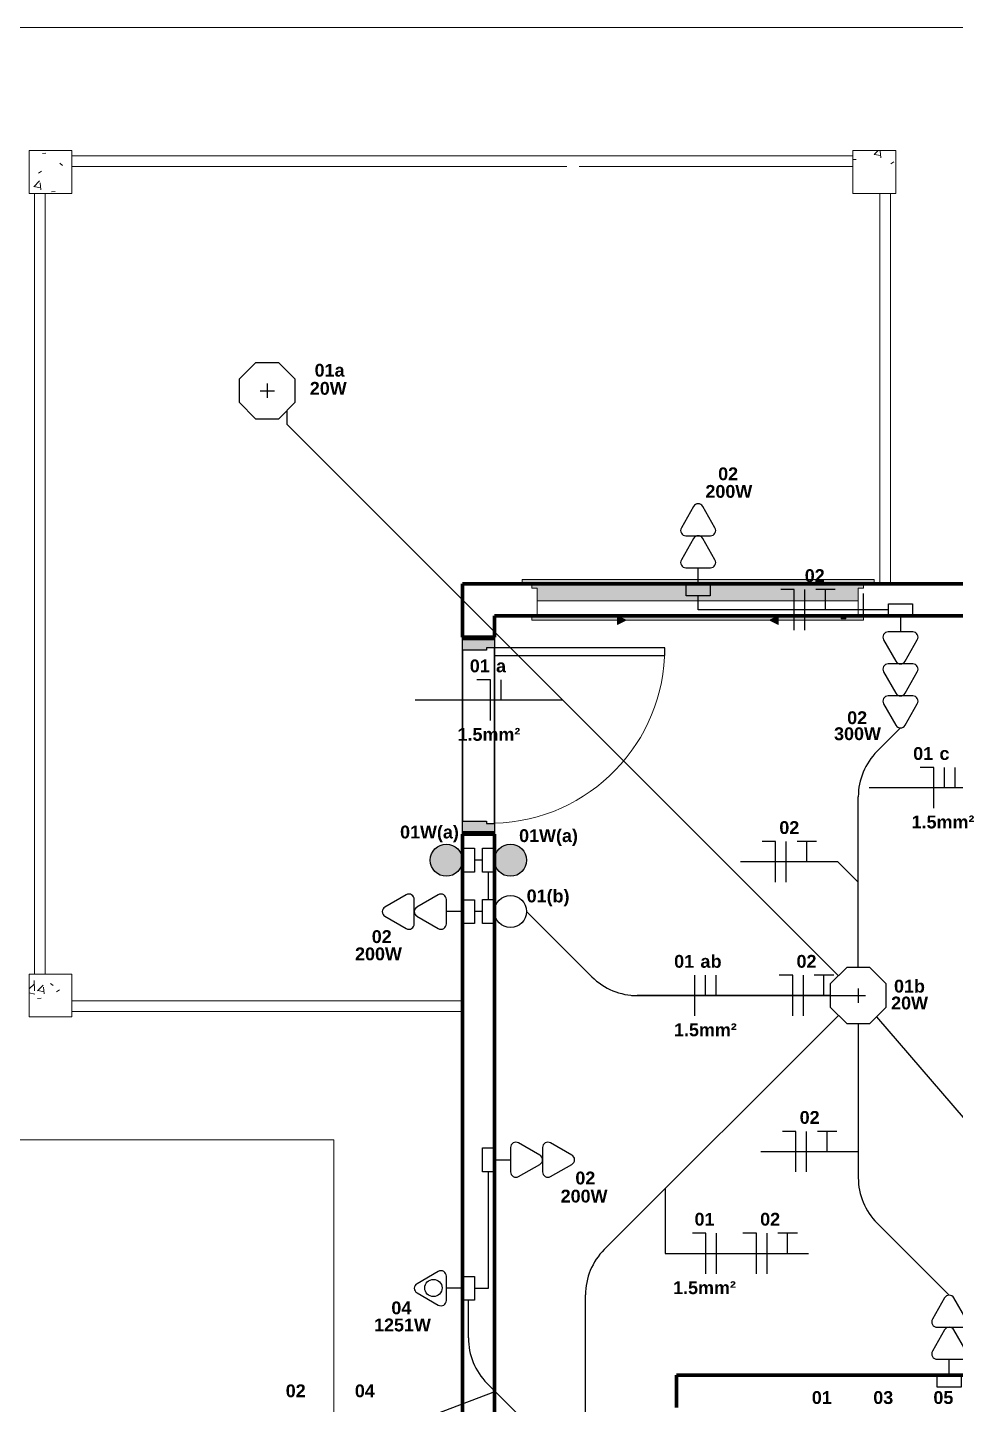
# Model space of a CAD drawing. Extents: x 1450 to 1868, y 82 to 351.
# Drawn here: x 1630.34 to 1634.68, y 158.75 to 165.18 of the extents above; entities that cross this region are included whole.
import ezdxf
from ezdxf.enums import TextEntityAlignment as Align

# ---------------------------------------------------------------- set-up
doc = ezdxf.new("R2010")
doc.units = 0
doc.header["$LTSCALE"] = 0.5
doc.linetypes.add('ELETRODUTO_TETO', pattern=[1000, 1000, 0])
doc.layers.get('0').update_dxf_attribs({"linetype": 'CONTINUOUS'})
for name, color, linetype, lineweight in [('A-DETL-GENF', 92, 'CONTINUOUS', 9), ('A-DOOR', 31, 'CONTINUOUS', 25), ('A-DOOR-FRAM', 31, 'CONTINUOUS', 9), ('A-FLOR', 192, 'CONTINUOUS', 9), ('A-GENM', 13, 'CONTINUOUS', 9), ('A-GLAZ', 151, 'CONTINUOUS', 9), ('A-WALL', 113, 'CONTINUOUS', 30), ('S-COLS', 52, 'CONTINUOUS', 9)]:
    doc.layers.add(name, color=color, linetype=linetype, lineweight=lineweight)
for name, color, linetype in [('CENTRAL DE AR', 10, 'CONTINUOUS'), ('ELETRODUTO_TETO', 2, 'CONTINUOUS'), ('FIACAO', 7, 'CONTINUOUS'), ('Iluminação', 7, 'CONTINUOUS'), ('INDICACAO_BIT_FIACAO', 7, 'CONTINUOUS'), ('INDICACAO_CIRCUITO', 2, 'CONTINUOUS'), ('INDICACAO_INTERRUPTOR_FIA', 2, 'CONTINUOUS'), ('INDICACAO_POTENCIA', 1, 'CONTINUOUS'), ('LINHA_DE_CHAMADA', 7, 'CONTINUOUS'), ('LUMINÁRIAS', 3, 'CONTINUOUS'), ('TOMADAS ABNT', 10, 'CONTINUOUS')]:
    doc.layers.add(name, color=color, linetype=linetype)
doc.styles.add('Arial', font='arialbd.ttf', dxfattribs={"height": 100})

# ---------------------------------------------------------------- blocks, each defined once
blk = doc.blocks.new('*U1778', base_point=(608.67, 153.293))
for p, q in [((608.67, 153.483), (608.544, 153.483)), ((608.67, 153.103), (608.67, 153.483))]:
    blk.add_line(p, q)
blk = doc.blocks.new('*U1797', base_point=(665.55, 144.199))
blk.add_line((665.55, 144.199), (665.55, 144.389))
blk = doc.blocks.new('*U2148', base_point=(1515.1101, 146.0542))
at = {"xscale": 0.5, "yscale": 0.5, "zscale": 0.5}
for name, p in [('*U1778', (1515.0668, 146.0542)), ('*U1797', (1515.1168, 146.0542)), ('*U1797', (1515.1668, 146.0542)), ('*U1797', (1515.2168, 146.0542))]:
    blk.add_blockref(name, p, dxfattribs=at)
blk = doc.blocks.new('*U1780', base_point=(576.818, 148.746))
blk.add_line((576.818, 148.556), (576.818, 148.936))
blk = doc.blocks.new('*U1782', base_point=(635.972, 148.746))
at = {"linetype": 'Continuous'}
for p, q in [((636.064, 148.936), (635.881, 148.936)), ((635.972, 148.746), (635.972, 148.936))]:
    blk.add_line(p, q, dxfattribs=at)
blk = doc.blocks.new('*U2141', base_point=(1514.5106, 146.8857))
at = {"xscale": 0.5, "yscale": 0.5, "zscale": 0.5}
for name, p in [('*U1778', (1514.4149, 146.8857)), ('*U1780', (1514.4649, 146.8857)), ('*U1782', (1514.5606, 146.8857))]:
    blk.add_blockref(name, p, dxfattribs=at)
blk = doc.blocks.new('*U2138', base_point=(1514.4722, 145.0827))
at = {"xscale": 0.5, "yscale": 0.5, "zscale": 0.5}
for name, p in [('*U1778', (1514.4081, 145.0827)), ('*U1780', (1514.4581, 145.0827)), ('*U1782', (1514.5539, 145.0827))]:
    blk.add_blockref(name, p, dxfattribs=at)
blk = doc.blocks.new('*U2137', base_point=(1513.9998, 145.0827))
at = {"xscale": 0.5, "yscale": 0.5, "zscale": 0.5}
for name, p in [('*U1780', (1513.9498, 145.0827)), ('*U1797', (1513.9998, 145.0827)), ('*U1797', (1514.0498, 145.0827))]:
    blk.add_blockref(name, p, dxfattribs=at)
blk = doc.blocks.new('*U2134', base_point=(1514.4868, 144.3531))
at = {"xscale": 0.5, "yscale": 0.5, "zscale": 0.5}
for name, p in [('*U1778', (1514.4227, 144.3531)), ('*U1780', (1514.4727, 144.3531)), ('*U1782', (1514.5685, 144.3531))]:
    blk.add_blockref(name, p, dxfattribs=at)
blk = doc.blocks.new('*U2133', base_point=(1514.3918, 145.708))
at = {"xscale": 0.5, "yscale": 0.5, "zscale": 0.5}
for name, p in [('*U1778', (1514.3277, 145.708)), ('*U1780', (1514.3777, 145.708)), ('*U1782', (1514.4735, 145.708))]:
    blk.add_blockref(name, p, dxfattribs=at)
blk = doc.blocks.new('*U2132', base_point=(1512.9882, 146.4637))
at = {"xscale": 0.5, "yscale": 0.5, "zscale": 0.5}
for name, p in [('*U1778', (1512.9949, 146.4637)), ('*U1797', (1513.0449, 146.4637))]:
    blk.add_blockref(name, p, dxfattribs=at)
blk = doc.blocks.new('*U2126', base_point=(1514.6296, 143.8772))
at = {"xscale": 0.5, "yscale": 0.5, "zscale": 0.5}
for name, p in [('*U1778', (1514.5656, 143.8772)), ('*U1780', (1514.6156, 143.8772)), ('*U1782', (1514.7113, 143.8772))]:
    blk.add_blockref(name, p, dxfattribs=at)
blk = doc.blocks.new('*U2125', base_point=(1514.1572, 143.8772))
at = {"xscale": 0.5, "yscale": 0.5, "zscale": 0.5}
for name, p in [('*U1778', (1514.1639, 143.8772)), ('*U1780', (1514.2139, 143.8772))]:
    blk.add_blockref(name, p, dxfattribs=at)
blk = doc.blocks.new('*U597', base_point=(-28289.76, 34844.67))
at = {"linetype": 'ByBlock'}
blk.add_lwpolyline([(-28289.76, 34844.67), (-28378.69, 34844.67), (-28378.69, 34851.27)], dxfattribs=at)
blk = doc.blocks.new('*U588', base_point=(-28295.32, 34654.41))
at = {"linetype": 'ByBlock'}
blk.add_lwpolyline([(-28295.32, 34654.41), (-28199.01, 34542.19)], dxfattribs=at)
blk = doc.blocks.new('*U587', base_point=(-28479.47, 34703.66))
at = {"linetype": 'ByBlock'}
blk.add_lwpolyline([(-28479.47, 34703.66), (-28483.26, 34703.64)], dxfattribs=at)
blk = doc.blocks.new('*U586', base_point=(-28479.47, 34727.64))
at = {"linetype": 'ByBlock'}
blk.add_lwpolyline([(-28479.47, 34727.64), (-28483.26, 34727.64)], dxfattribs=at)
blk = doc.blocks.new('*U585', base_point=(-28476.67, 34709.3))
at = {"linetype": 'ByBlock'}
blk.add_lwpolyline([(-28476.67, 34709.3), (-28476.67, 34722.04)], dxfattribs=at)
blk = doc.blocks.new('*U584', base_point=(-28316.96, 34664.37))
at = {"linetype": 'ByBlock'}
blk.add_lwpolyline([(-28316.96, 34664.37), (-28407.12, 34664.37, -0.198912), (-28428.33, 34673.16), (-28458.87, 34703.7)], format="xyb", dxfattribs=at)
blk = doc.blocks.new('*U583', base_point=(-28313.12, 34673.63))
at = {"linetype": 'ByBlock'}
blk.add_lwpolyline([(-28313.12, 34673.63), (-28570.81, 34931.32), (-28570.81, 34937.65), (-28570.92, 34937.76)], dxfattribs=at)
blk = doc.blocks.new('*U582', base_point=(-28303.87, 34677.46))
at = {"linetype": 'ByBlock'}
blk.add_lwpolyline([(-28303.87, 34677.46), (-28303.87, 34757.35, -0.198912), (-28295.08, 34778.56), (-28284.16, 34789.49), (-28284.16, 34789.49)], format="xyb", dxfattribs=at)
blk = doc.blocks.new('*U581', base_point=(-28303.87, 34651.28))
at = {"linetype": 'ByBlock'}
blk.add_lwpolyline([(-28303.87, 34651.28), (-28303.87, 34579.22, 0.198912), (-28295.08, 34558.01), (-28261.37, 34524.29), (-28261.37, 34524.29)], format="xyb", dxfattribs=at)
blk = doc.blocks.new('*U580', base_point=(-28431.37, 34450.3))
at = {"linetype": 'ByBlock'}
blk.add_lwpolyline([(-28431.37, 34450.3), (-28431.37, 34524.45, -0.198912), (-28422.58, 34545.66), (-28313.12, 34655.12)], format="xyb", dxfattribs=at)
blk = doc.blocks.new('*U579', base_point=(-28483.26, 34527.54))
at = {"linetype": 'ByBlock'}
blk.add_lwpolyline([(-28483.26, 34527.54), (-28476.67, 34527.54), (-28476.67, 34582.06)], dxfattribs=at)
blk = doc.blocks.new('*U578', base_point=(-28440.62, 34446.47))
at = {"linetype": 'ByBlock'}
blk.add_lwpolyline([(-28440.62, 34446.47), (-28477.28, 34483.12, -0.198912), (-28486.07, 34504.33), (-28486.07, 34521.94)], format="xyb", dxfattribs=at)
blk = doc.blocks.new('*U435', base_point=(-26539.72, 35312.08))
for p, q in [((-26532.22, 35317.77), (-26532.22, 35312.08)), ((-26518.52, 35314.25), (-26528.48, 35319.94)), ((-26517.26, 35317.77), (-26517.26, 35312.08)), ((-26503.56, 35314.25), (-26513.52, 35319.94)), ((-26539.72, 35312.08), (-26532.22, 35312.08)), ((-26532.22, 35312.08), (-26532.22, 35306.38)), ((-26528.48, 35304.21), (-26518.52, 35309.91)), ((-26517.26, 35312.08), (-26517.26, 35306.38)), ((-26513.52, 35304.21), (-26503.56, 35309.91))]:
    blk.add_line(p, q)
blk.add_lwpolyline([(-26539.72, 35317.68), (-26539.72, 35306.47), (-26545.33, 35306.47), (-26545.33, 35317.68)], close=True)
for centre, start, end in [((-26529.72, 35317.77), 60.25512, 180), ((-26514.76, 35317.77), 60.25512, 180), ((-26519.76, 35312.08), 299.74488, 60.25512), ((-26504.8, 35312.08), 299.74488, 60.25512), ((-26529.72, 35306.38), 180, 299.74488), ((-26514.76, 35306.38), 180, 299.74488)]:
    blk.add_arc(centre, 2.5, start, end)
blk = doc.blocks.new('*U548', base_point=(-28585.85, 34306.46))
at = {"layer": 'LUMINÁRIAS'}
blk.add_lwpolyline([(-28598.94, 34311.88), (-28598.94, 34301.04), (-28591.27, 34293.37), (-28580.43, 34293.37), (-28572.76, 34301.04), (-28572.76, 34311.88), (-28580.43, 34319.55), (-28591.27, 34319.55)], close=True, dxfattribs=at)
for points in [[(-28589.22, 34306.46), (-28582.49, 34306.46)], [(-28585.85, 34309.83), (-28585.85, 34303.1)]]:
    blk.add_lwpolyline(points, dxfattribs=at)
blk = doc.blocks.new('*U437', base_point=(-27203.71, 35306.73))
at = {"layer": 'LUMINÁRIAS'}
blk.add_lwpolyline([(-27216.8, 35312.15), (-27216.8, 35301.3), (-27209.13, 35293.64), (-27198.29, 35293.64), (-27190.62, 35301.3), (-27190.62, 35312.15), (-27198.29, 35319.82), (-27209.13, 35319.82)], close=True, dxfattribs=at)
for points in [[(-27203.71, 35310.09), (-27203.71, 35303.36)], [(-27207.07, 35306.73), (-27200.34, 35306.73)]]:
    blk.add_lwpolyline(points, dxfattribs=at)
blk = doc.blocks.new('*U428', base_point=(-26453.38, 35551.21))
for p, q in [((-26445.88, 35556.9), (-26445.88, 35551.21)), ((-26432.18, 35553.38), (-26442.14, 35559.07)), ((-26430.92, 35556.9), (-26430.92, 35551.21)), ((-26417.22, 35553.38), (-26427.18, 35559.07)), ((-26453.38, 35551.21), (-26445.88, 35551.21)), ((-26445.88, 35551.21), (-26445.88, 35545.52)), ((-26442.14, 35543.35), (-26432.18, 35549.04)), ((-26430.92, 35551.21), (-26430.92, 35545.52)), ((-26427.18, 35543.35), (-26417.22, 35549.04))]:
    blk.add_line(p, q)
blk.add_lwpolyline([(-26453.38, 35556.81), (-26453.38, 35545.61), (-26458.99, 35545.61), (-26458.99, 35556.81)], close=True)
for centre, start, end in [((-26443.38, 35556.9), 60.25512, 180), ((-26428.42, 35556.9), 60.25512, 180), ((-26433.42, 35551.21), 299.74488, 60.25512), ((-26418.46, 35551.21), 299.74488, 60.25512), ((-26443.38, 35545.52), 180, 299.74488), ((-26428.42, 35545.52), 180, 299.74488)]:
    blk.add_arc(centre, 2.5, start, end)
blk = doc.blocks.new('*U425', base_point=(-26022.33, 35757.8))
h = blk.add_hatch(color=256)
h.dxf.hatch_style = 1
h.paths.add_polyline_path([(-26029.83, 35765.3, 1), (-26014.83, 35765.3, 1)])
blk.add_lwpolyline([(-26027.93, 35757.8), (-26016.72, 35757.8), (-26016.72, 35752.19), (-26027.93, 35752.19)], close=True)
blk.add_circle((-26022.33, 35765.3), 7.5)
blk = doc.blocks.new('*U188', base_point=(-46314.27, 15803.92))
for p, q in [((-46316.44, 15825.12), (-46322.13, 15815.16)), ((-46306.41, 15815.16), (-46312.1, 15825.12)), ((-46319.96, 15811.42), (-46314.27, 15811.42)), ((-46314.27, 15811.42), (-46308.58, 15811.42)), ((-46314.27, 15803.92), (-46314.27, 15811.42))]:
    blk.add_line(p, q)
blk.add_lwpolyline([(-46319.88, 15803.92), (-46308.67, 15803.92), (-46308.67, 15798.31), (-46319.88, 15798.31)], close=True)
blk.add_circle((-46314.1, 15817.46), 4.02)
for centre, start, end in [((-46314.27, 15823.88), 29.74488, 150.25512), ((-46319.96, 15813.92), 150.25512, 270), ((-46308.58, 15813.92), 270, 29.74488)]:
    blk.add_arc(centre, 2.5, start, end)
blk = doc.blocks.new('*U433', base_point=(-26377.98, 35343.84))
for p, q in [((-26370.48, 35349.53), (-26370.48, 35343.84)), ((-26356.78, 35346.01), (-26366.74, 35351.7)), ((-26355.52, 35349.53), (-26355.52, 35343.84)), ((-26341.82, 35346.01), (-26351.78, 35351.7)), ((-26377.98, 35343.84), (-26370.48, 35343.84)), ((-26370.48, 35343.84), (-26370.48, 35338.15)), ((-26366.74, 35335.98), (-26356.78, 35341.67)), ((-26355.52, 35343.84), (-26355.52, 35338.15)), ((-26351.78, 35335.98), (-26341.82, 35341.67))]:
    blk.add_line(p, q)
blk.add_lwpolyline([(-26377.98, 35349.44), (-26377.98, 35338.24), (-26383.59, 35338.24), (-26383.59, 35349.44)], close=True)
for centre, start, end in [((-26367.98, 35349.53), 60.25512, 180), ((-26353.02, 35349.53), 60.25512, 180), ((-26358.02, 35343.84), 299.74488, 60.25512), ((-26343.06, 35343.84), 299.74488, 60.25512), ((-26367.98, 35338.15), 180, 299.74488), ((-26353.02, 35338.15), 180, 299.74488)]:
    blk.add_arc(centre, 2.5, start, end)
blk = doc.blocks.new('*U429', base_point=(-26071.39, 35761.89))
for p, q in [((-26063.89, 35767.58), (-26063.89, 35761.89)), ((-26050.18, 35764.06), (-26060.15, 35769.75)), ((-26048.93, 35767.58), (-26048.93, 35761.89)), ((-26035.22, 35764.06), (-26045.18, 35769.75)), ((-26071.39, 35761.89), (-26063.89, 35761.89)), ((-26063.89, 35761.89), (-26063.89, 35756.2)), ((-26060.15, 35754.03), (-26050.18, 35759.72)), ((-26048.93, 35761.89), (-26048.93, 35756.2)), ((-26045.18, 35754.03), (-26035.22, 35759.72))]:
    blk.add_line(p, q)
blk.add_lwpolyline([(-26071.39, 35767.49), (-26071.39, 35756.29), (-26076.99, 35756.29), (-26076.99, 35767.49)], close=True)
for centre, start, end in [((-26061.39, 35767.58), 60.25512, 180), ((-26046.43, 35767.58), 60.25512, 180), ((-26051.43, 35761.89), 299.74488, 60.25512), ((-26036.46, 35761.89), 299.74488, 60.25512), ((-26061.39, 35756.2), 180, 299.74488), ((-26046.43, 35756.2), 180, 299.74488)]:
    blk.add_arc(centre, 2.5, start, end)
blk = doc.blocks.new('*U426', base_point=(-26132.09, 35638.45))
blk.add_lwpolyline([(-26132.09, 35644.05), (-26132.09, 35632.84), (-26137.69, 35632.84), (-26137.69, 35644.05)], close=True)
blk.add_circle((-26124.59, 35638.45), 7.5)
blk = doc.blocks.new('*U432', base_point=(-26623.05, 35513.08))
for p, q in [((-26615.55, 35518.78), (-26615.55, 35513.08)), ((-26601.85, 35515.25), (-26611.81, 35520.95)), ((-26600.59, 35518.78), (-26600.59, 35513.08)), ((-26586.89, 35515.25), (-26596.85, 35520.95)), ((-26585.63, 35518.78), (-26585.63, 35513.08)), ((-26571.93, 35515.25), (-26581.89, 35520.95)), ((-26623.05, 35513.08), (-26615.55, 35513.08)), ((-26615.55, 35513.08), (-26615.55, 35507.39)), ((-26611.81, 35505.22), (-26601.85, 35510.91)), ((-26600.59, 35513.08), (-26600.59, 35507.39)), ((-26596.85, 35505.22), (-26586.89, 35510.91)), ((-26585.63, 35513.08), (-26585.63, 35507.39)), ((-26581.89, 35505.22), (-26571.93, 35510.91))]:
    blk.add_line(p, q)
blk.add_lwpolyline([(-26623.05, 35518.69), (-26623.05, 35507.48), (-26628.66, 35507.48), (-26628.66, 35518.69)], close=True)
for centre, start, end in [((-26613.05, 35518.78), 60.25512, 180), ((-26603.09, 35513.08), 299.74488, 60.25512), ((-26598.09, 35518.78), 60.25512, 180), ((-26588.13, 35513.08), 299.74488, 60.25512), ((-26583.13, 35518.78), 60.25512, 180), ((-26573.17, 35513.08), 299.74488, 60.25512), ((-26613.05, 35507.39), 180, 299.74488), ((-26598.09, 35507.39), 180, 299.74488), ((-26583.13, 35507.39), 180, 299.74488)]:
    blk.add_arc(centre, 2.5, start, end)
blk = doc.blocks.new('Moldura Janela6 - Moldura Janela-3283075-Planta Baixa')
at = {"layer": 'A-GENM'}
blk.add_hatch(color=256, dxfattribs=at).paths.add_polyline_path([(-10118.4, -31552.3), (-8474.9, -31552.3), (-8474.9, -31532.3), (-10118.4, -31532.3)], flags=0)
for p, q in [((-10118.4, -31532.3), (-8474.9, -31532.3)), ((-10118.4, -31532.3), (-10118.4, -31552.3)), ((-8474.9, -31552.3), (-8474.9, -31532.3)), ((-8474.9, -31552.3), (-10118.4, -31552.3))]:
    blk.add_line(p, q, dxfattribs=at)
blk = doc.blocks.new('Pilar Retangular de Concreto - 20X20 cm-V54-Planta Baixa')
at = {"layer": 'S-COLS'}
h = blk.add_hatch(dxfattribs=at)
h.set_pattern_fill('FP_89', color=256, style=0, pattern_type=2)
h.set_pattern_definition([(45, (-2873.25, 15514.74), (360.203, -63.514), [38.1, -419.1]), (350, (-2873.25, 15514.74), (-36.914, 386.8025), [30.48, -335.28]), (95.451, (-2843.23, 15509.45), (323.2915, 323.287), [32.38, -356.18]), (41.184, (-2864.4, 15615.96), (532.767, -131.018), [57.15, -628.65]), (91.636, (-2820, 15605.04), (516.128, 451.59), [48.57, -534.27]), (346.184, (-2864.4, 15615.96), (516.132, 451.585), [45.72, -502.92]), (16, (-2816, 15586.23), (284.2486, -230.18), [38.1, -419.1]), (321, (-2816, 15586.23), (155.24, 356.2015), [30.48, -335.28]), (66.451, (-2792.3, 15567.04), (439.49, 126.018), [32.38, -356.18]), (32.5, (-2873.25, 15514.74), (20.8921, 167.9283), [16.764, -314.452, 16.764, -323.596, -336.55]), (32.5, (-2873.25, 15514.74), (20.8921, 167.9283), [-671.576, 16.764, -319.786]), (2.5, (-2873.25, 15514.74), (150.593, 187.9517), [16.764, -177.292, 16.764, -306.832, -128.27]), (2.5, (-2873.25, 15514.74), (150.593, 187.9517), [-517.652, 16.764, -111.506]), (322.5, (-2986.1, 15524.62), (269.1512, -35.0498), [16.764, -110.236, 16.764, -905.256]), (322.5, (-2986.1, 15524.62), (269.1512, -35.0498), [-143.764, -379.476, 16.764, -509.016]), (312.5, (-3036.7, 15529.04), (299.5633, 24.8387), [16.764, -148.336, 16.764, -246.38, -373.38]), (312.5, (-3036.7, 15529.04), (299.5633, 24.8387), [-428.244, 16.764, -356.616])])
h.paths.add_polyline_path([(-100, -100), (100, -100), (100, 100), (-100, 100), (-100, 77.2)], flags=0)
for p, q in [((100, 100), (-100, 100)), ((-100, 100), (-100, -100)), ((100, -100), (100, 100)), ((-100, -100), (100, -100))]:
    blk.add_line(p, q, dxfattribs=at)
blk = doc.blocks.new('Pilar Retangular de Concreto - 20X20 cm-V53-Planta Baixa')
at = {"layer": 'S-COLS'}
h = blk.add_hatch(dxfattribs=at)
h.set_pattern_fill('FP_88', color=256, style=0, pattern_type=2)
h.set_pattern_definition([(45, (-2873.25, 11664.74), (360.203, -63.514), [38.1, -419.1]), (350, (-2873.25, 11664.74), (-36.914, 386.802), [30.48, -335.28]), (95.451, (-2843.23, 11659.45), (323.292, 323.287), [32.38, -356.18]), (41.184, (-2864.4, 11765.96), (532.767, -131.018), [57.15, -628.65]), (91.636, (-2820, 11755.04), (516.128, 451.59), [48.57, -534.27]), (346.184, (-2864.4, 11765.96), (516.132, 451.585), [45.72, -502.92]), (16, (-2816, 11736.23), (284.2486, -230.18), [38.1, -419.1]), (321, (-2816, 11736.23), (155.24, 356.201), [30.48, -335.28]), (66.451, (-2792.3, 11717.04), (439.49, 126.018), [32.38, -356.18]), (32.5, (-2873.25, 11664.74), (20.892, 167.9283), [16.764, -314.452, 16.764, -323.596, -336.55]), (32.5, (-2873.25, 11664.74), (20.892, 167.9283), [-671.576, 16.764, -319.786]), (2.5, (-2873.25, 11664.74), (150.593, 187.9517), [16.764, -177.292, 16.764, -306.832, -128.27]), (2.5, (-2873.25, 11664.74), (150.593, 187.9517), [-517.652, 16.764, -111.506]), (322.5, (-2986.1, 11674.62), (269.1512, -35.0498), [16.764, -110.236, 16.764, -905.256]), (322.5, (-2986.1, 11674.62), (269.1512, -35.0498), [-143.764, -379.476, 16.764, -509.016]), (312.5, (-3036.7, 11679.04), (299.5633, 24.8387), [16.764, -148.336, 16.764, -246.38, -373.38]), (312.5, (-3036.7, 11679.04), (299.5633, 24.8387), [-428.244, 16.764, -356.616])])
h.paths.add_polyline_path([(-100, -100), (100, -100), (100, 100), (-100, 100), (-100, 77.2)], flags=0)
for p, q in [((100, 100), (-100, 100)), ((-100, 100), (-100, -100)), ((100, -100), (100, 100)), ((-100, -100), (100, -100))]:
    blk.add_line(p, q, dxfattribs=at)
blk = doc.blocks.new('Pilar Retangular de Concreto - 20X20 cm-3337597-Planta Baixa')
at = {"layer": 'S-COLS'}
h = blk.add_hatch(dxfattribs=at)
h.set_pattern_fill('FP_87', color=256, style=0, pattern_type=2)
h.set_pattern_definition([(45, (-6723.25, 11664.74), (360.203, -63.514), [38.1, -419.1]), (350, (-6723.25, 11664.74), (-36.914, 386.802), [30.48, -335.28]), (95.451, (-6693.23, 11659.45), (323.2915, 323.287), [32.38, -356.18]), (41.184, (-6714.4, 11765.96), (532.767, -131.018), [57.15, -628.65]), (91.636, (-6670, 11755.04), (516.128, 451.59), [48.57, -534.27]), (346.184, (-6714.4, 11765.96), (516.132, 451.585), [45.72, -502.92]), (16, (-6666, 11736.23), (284.2486, -230.18), [38.1, -419.1]), (321, (-6666, 11736.23), (155.24, 356.201), [30.48, -335.28]), (66.451, (-6642.3, 11717.04), (439.49, 126.018), [32.38, -356.18]), (32.5, (-6723.25, 11664.74), (20.8921, 167.9283), [16.764, -314.452, 16.764, -323.596, -336.55]), (32.5, (-6723.25, 11664.74), (20.8921, 167.9283), [-671.576, 16.764, -319.786]), (2.5, (-6723.25, 11664.74), (150.593, 187.9517), [16.764, -177.292, 16.764, -306.832, -128.27]), (2.5, (-6723.25, 11664.74), (150.593, 187.9517), [-517.652, 16.764, -111.506]), (322.5, (-6836.1, 11674.62), (269.1512, -35.0498), [16.764, -110.236, 16.764, -905.256]), (322.5, (-6836.1, 11674.62), (269.1512, -35.0498), [-143.764, -379.476, 16.764, -509.016]), (312.5, (-6886.7, 11679.04), (299.5633, 24.8387), [16.764, -148.336, 16.764, -246.38, -373.38]), (312.5, (-6886.7, 11679.04), (299.5633, 24.8387), [-428.244, 16.764, -356.616])])
h.paths.add_polyline_path([(-100, -100), (100, -100), (100, 100), (-100, 100), (-100, -75)], flags=0)
for p, q in [((100, 100), (-100, 100)), ((-100, 100), (-100, -100)), ((100, -100), (100, 100)), ((-100, -100), (100, -100))]:
    blk.add_line(p, q, dxfattribs=at)
blk = doc.blocks.new('Porta Simples de Abrir - 80x210cm - Marco de Madeira-3450797-Planta Baixa')
at = {"layer": 'A-DOOR-FRAM', "lineweight": 25}
h = blk.add_hatch(color=256, dxfattribs=at)
h.paths.add_polyline_path([(-450, 75), (-450, -75), (-410, -75), (-409.9, -38), (-400, -38), (-400, 75), (-449.1, 75)], flags=0)
h.paths.add_polyline_path([(400, 75), (400, -38), (410, -38), (410, -75), (450, -75), (450, 75), (419.9, 75)], flags=0)
at = {"layer": 'A-DOOR'}
for p, q in [((400, 75), (-400, 75)), ((-410, -75), (410, -75)), ((375, -75), (375, -871)), ((410, -75), (375, -75)), ((410, -871), (410, -75)), ((375, -871), (410, -871))]:
    blk.add_line(p, q, dxfattribs=at)
at = {"layer": 'A-DOOR', "lineweight": 9}
blk.add_arc((410, -50.9), 820.1, 181.68357, 270, dxfattribs=at)
at = {"layer": 'A-DOOR-FRAM', "lineweight": 25}
for p, q in [((-450, 75), (-400, 75)), ((-450, -75), (-450, 75)), ((-400, 75), (-400, -38)), ((400, 75), (450, 75)), ((400, -38), (400, 75)), ((450, 75), (450, -75)), ((-400, -38), (-410, -38)), ((-410, -38), (-410, -75)), ((410, -38), (400, -38)), ((410, -75), (410, -38)), ((-410, -75), (-450, -75)), ((450, -75), (410, -75))]:
    blk.add_line(p, q, dxfattribs=at)
blk = doc.blocks.new('Windows_Opening-Slide_Strugal_S70P_Two-Leaf_INT - Janela de Correr com Requadro de Alumínio-3326411-Planta Baixa')
at = {"layer": 'A-DETL-GENF'}
for points in [[(-375, -115), (-335, -95), (-375, -75), (-375, -107.8)], [(375, -115), (375, -75), (335, -95), (373.6, -114.3)]]:
    blk.add_hatch(color=256, dxfattribs=at).paths.add_polyline_path(points, flags=0)
at = {"layer": 'A-GLAZ'}
h = blk.add_hatch(color=256, dxfattribs=at)
h.paths.add_polyline_path([(-375, -75), (-335, -95), (335.5, -94.8), (375, -75), (-333.3, -75)], flags=0)
h.paths.add_polyline_path([(-775, -95), (-375, -95), (-375, -75), (-775, -75), (-775, -92.8)], flags=0)
h.paths.add_polyline_path([(-750, -5), (750, -5), (750, 55), (775, 55), (775, 75), (-775, 75), (-775, 55), (-750, 55), (-750, 44.4)], flags=0)
h.paths.add_polyline_path([(375, -95), (775, -95), (775, -75), (693, -75), (692.5, -88.5), (670.5, -88.5), (670, -75), (375, -75), (375, -87.8)], flags=0)
for points in [[(670, -80.5), (693, -80.5), (693, -75), (670, -75), (670, -76.9)], [(670.5, -88.5), (692.5, -88.5), (692.5, -80.5), (670.5, -81), (670.5, -85.9)]]:
    blk.add_hatch(color=256, dxfattribs=at).paths.add_polyline_path(points, flags=0)
at = {"layer": 'A-DETL-GENF'}
for p, q in [((-375, -95), (-475, -95)), ((-375, -75), (-375, -115)), ((-335, -95), (-375, -75)), ((-375, -115), (-335, -95)), ((375, -75), (335, -95)), ((335, -95), (375, -115)), ((375, -115), (375, -75)), ((375, -95), (475, -95))]:
    blk.add_line(p, q, dxfattribs=at)
at = {"layer": 'A-GLAZ'}
for p, q in [((-775, 75), (-775, 55)), ((775, 55), (775, 75)), ((-775, 55), (-750, 55)), ((-750, 55), (-750, -5)), ((750, -5), (750, 55)), ((750, 55), (775, 55)), ((-750, -5), (750, -5)), ((-750, -75), (-750, -5)), ((750, -5), (750, -75)), ((-750, -75), (-775, -75)), ((-775, -75), (-775, -95)), ((-775, -95), (-750, -95)), ((750, -75), (-750, -75)), ((-750, -95), (-375, -95)), ((-335, -95), (335, -95)), ((375, -95), (750, -95)), ((670, -75), (670, -80.5)), ((670, -80.5), (693, -80.5)), ((670.5, -88.5), (670.5, -80.5)), ((670.5, -88.5), (692.5, -88.5)), ((692.5, -80.5), (692.5, -88.5)), ((693, -80.5), (693, -75)), ((775, -75), (750, -75)), ((750, -95), (775, -95)), ((775, -95), (775, -75))]:
    blk.add_line(p, q, dxfattribs=at)

msp = doc.modelspace()

# ---------------------------------------------------------------- linework, layer by layer
msp.add_line((1632.5217, 161.4134), (1632.5217, 161.2911))
msp.add_lwpolyline([(1634.4188, 162.4334), (1634.2467, 162.4334), (1634.2467, 162.5378)])
at = {"layer": 'A-FLOR'}
for p, q in [((1634.9717, 165.1834), (1629.7717, 165.1834)), ((1634.1967, 164.5834), (1630.5467, 164.5834)), ((1630.5467, 164.5334), (1632.8591, 164.5334)), ((1632.9175, 164.5334), (1634.1967, 164.5334)), ((1630.3717, 164.4084), (1630.3717, 160.7584)), ((1630.4217, 160.7584), (1630.4217, 164.4084)), ((1634.3217, 164.4084), (1634.3217, 162.5834)), ((1634.3717, 162.5834), (1634.3717, 164.4084)), ((1632.3717, 160.6334), (1630.5467, 160.6334)), ((1630.5467, 160.5834), (1632.3717, 160.5834)), ((1629.7717, 159.9834), (1631.7717, 159.9834)), ((1631.7717, 159.9834), (1631.7717, 156.6334))]:
    msp.add_line(p, q, dxfattribs=at)
at = {"layer": 'A-WALL', "lineweight": 70}
for p, q in [((1632.3717, 162.5834), (1632.3717, 162.3334)), ((1632.6517, 162.5834), (1632.3717, 162.5834)), ((1635.9217, 162.5834), (1632.6517, 162.5834)), ((1632.5217, 162.4334), (1635.9217, 162.4334)), ((1632.5217, 162.4334), (1632.6967, 162.4334)), ((1632.5217, 162.3334), (1632.5217, 162.4334)), ((1632.3717, 162.3334), (1632.5217, 162.3334)), ((1632.5217, 161.4134), (1632.3717, 161.4134)), ((1632.3717, 161.4134), (1632.3717, 157.2334)), ((1632.5217, 158.6718), (1632.5217, 161.4134)), ((1633.3717, 158.8834), (1633.3717, 158.7334)), ((1635.9217, 158.8834), (1633.3717, 158.8834))]:
    msp.add_line(p, q, dxfattribs=at)
at = {"layer": 'A-WALL', "lineweight": 9}
msp.add_line((1632.3717, 162.5634), (1632.3727, 162.5634), dxfattribs=at)
at = {"layer": 'A-WALL'}
for p, q in [((1632.3717, 162.3234), (1632.3717, 162.3334)), ((1632.5217, 162.3334), (1632.5217, 162.3234)), ((1632.3717, 161.4734), (1632.3717, 162.2734)), ((1632.5217, 162.2834), (1632.5217, 161.4634)), ((1632.3717, 161.4134), (1632.3717, 161.4234)), ((1632.5217, 161.4234), (1632.5217, 161.4134))]:
    msp.add_line(p, q, dxfattribs=at)
at = {"layer": 'LINHA_DE_CHAMADA'}
for points in [[(1632.8407, 162.0394), (1632.1507, 162.0394)], [(1635.3174, 161.6299), (1634.2726, 161.6299)], [(1634.2217, 161.1887), (1634.1267, 161.2837), (1633.6719, 161.2837)], [(1633.1623, 160.6584), (1634.2071, 160.6584)], [(1634.2217, 159.9288), (1633.7669, 159.9288)], [(1633.3197, 159.7564), (1633.3197, 159.4529), (1633.9892, 159.4529)], [(1632.5259, 158.8076), (1632.1117, 158.6508), (1631.3654, 158.6508)]]:
    msp.add_lwpolyline(points, dxfattribs=at)

# ---------------------------------------------------------------- block references
at = {"layer": 'A-DOOR', "xscale": 0.00100000000000115, "yscale": 0.00100000000000115, "zscale": 0.00100000000000115, "rotation": 89.9999999999912}
msp.add_blockref('Porta Simples de Abrir - 80x210cm - Marco de Madeira-3450797-Planta Baixa', (1632.4467, 161.8734), dxfattribs=at)
at = {"layer": 'A-GENM', "xscale": 0.00100000000000115, "yscale": 0.00100000000000115, "zscale": 0.00100000000000115}
msp.add_blockref('Moldura Janela6 - Moldura Janela-3283075-Planta Baixa', (1642.7701, 194.1357), dxfattribs=at)
at = {"layer": 'A-GLAZ', "xscale": 0.00100000000000115, "yscale": 0.00100000000000115, "zscale": 0.00100000000000115}
msp.add_blockref('Windows_Opening-Slide_Strugal_S70P_Two-Leaf_INT - Janela de Correr com Requadro de Alumínio-3326411-Planta Baixa', (1633.4717, 162.5084), dxfattribs=at)
at = {"layer": 'CENTRAL DE AR', "xscale": 0.01000000108748102, "yscale": 0.01000000108748102, "zscale": 0.01000000108748102, "rotation": 89.99999999997297}
msp.add_blockref('*U188', (1632.3717, 159.2901), dxfattribs=at)
at = {"layer": 'ELETRODUTO_TETO', "linetype": 'ELETRODUTO_TETO', "xscale": 0.01000000108748102, "yscale": 0.01000000108748102, "zscale": 0.01000000108748102}
for name, p in [('*U583', (1634.1292, 160.751)), ('*U597', (1634.3628, 162.4614)), ('*U582', (1634.2217, 160.7893)), ('*U586', (1632.4657, 161.2911)), ('*U585', (1632.4937, 161.1077)), ('*U587', (1632.4657, 161.0513)), ('*U584', (1634.0908, 160.6584)), ('*U580', (1632.9467, 158.5177)), ('*U581', (1634.2217, 160.5275)), ('*U588', (1634.3072, 160.5588)), ('*U579', (1632.4277, 159.2901)), ('*U578', (1632.8542, 158.4793))]:
    msp.add_blockref(name, p, dxfattribs=at)
at = {"layer": 'FIACAO', "color": 1}
for name, p in [('*U2141', (1634.0181, 162.4614)), ('*U2132', (1632.4957, 162.0394)), ('*U2148', (1634.6176, 161.6299)), ('*U2133', (1633.8993, 161.2837)), ('*U2137', (1633.5073, 160.6584)), ('*U2138', (1633.9797, 160.6584)), ('*U2134', (1633.9943, 159.9288)), ('*U2125', (1633.5031, 159.4529)), ('*U2126', (1633.8098, 159.4529))]:
    msp.add_blockref(name, p, dxfattribs=at)
at = {"layer": 'Iluminação', "xscale": 0.01000000108748102, "yscale": 0.01000000108748102, "zscale": 0.01000000108748102}
for name, p in [('*U437', (1631.4597, 163.4859)), ('*U548', (1634.2217, 160.6584))]:
    msp.add_blockref(name, p, dxfattribs=at)
at = {"layer": 'S-COLS', "xscale": 0.00100000000000115, "yscale": 0.00100000000000115, "zscale": 0.00100000000000115}
for name, p in [('Pilar Retangular de Concreto - 20X20 cm-V53-Planta Baixa', (1630.4467, 164.5084)), ('Pilar Retangular de Concreto - 20X20 cm-3337597-Planta Baixa', (1634.2967, 164.5084)), ('Pilar Retangular de Concreto - 20X20 cm-V54-Planta Baixa', (1630.4467, 160.6584))]:
    msp.add_blockref(name, p, dxfattribs=at)
at = {"layer": 'TOMADAS ABNT', "xscale": 0.01000000108748102, "yscale": 0.01000000108748102, "zscale": 0.01000000108748102}
for name, p, rotation in [('*U428', (1633.4735, 162.5834), 89.9999999999959), ('*U432', (1634.4188, 162.4334), 269.9999999999958), ('*U425', (1632.3717, 161.2911), 89.9999999999959), ('*U425', (1632.5217, 161.2911), 269.9999999999958), ('*U429', (1632.3717, 161.0507), 179.9999999999958), ('*U435', (1634.6467, 158.8834), 89.9999999999959)]:
    msp.add_blockref(name, p, dxfattribs=dict(at, rotation=rotation))
for name, p in [('*U426', (1632.5217, 161.0516)), ('*U433', (1632.5217, 159.8913))]:
    msp.add_blockref(name, p, dxfattribs=at)

# ---------------------------------------------------------------- texts
at = {"layer": 'INDICACAO_BIT_FIACAO', "style": 'Arial'}
for p in [(1632.4957, 161.9094), (1634.6176, 161.4999), (1633.5073, 160.5284), (1633.5031, 159.3229)]:
    msp.add_text('1.5mm²', height=0.06, dxfattribs=at).set_placement(p, align=Align.TOP_CENTER)
at = {"layer": 'INDICACAO_CIRCUITO', "style": 'Arial'}
for s, p in [('01a', (1631.6812, 163.5514)), ('02', (1633.5669, 163.0674)), ('02', (1634.1698, 161.9272)), ('01W(a)', (1632.0805, 161.393)), ('01W(a)', (1632.6367, 161.376)), ('01(b)', (1632.672, 161.094)), ('02', (1631.9482, 160.904)), ('01b', (1634.3886, 160.6724)), ('02', (1632.8995, 159.7757)), ('04', (1632.0398, 159.1686))]:
    msp.add_text(s, height=0.06, dxfattribs=at).set_placement(p)
for s, p in [('02', (1634.0181, 162.5914)), ('01', (1632.4529, 162.1694)), ('01', (1634.5248, 161.7599)), ('02', (1633.8993, 161.4137)), ('01', (1633.4078, 160.7884)), ('02', (1633.9797, 160.7884)), ('02', (1633.9943, 160.0588)), ('01', (1633.5031, 159.5829)), ('02', (1633.8098, 159.5829)), ('02', (1631.5928, 158.7808)), ('04', (1631.9159, 158.7808)), ('01', (1634.0512, 158.7495)), ('03', (1634.3383, 158.7495)), ('05', (1634.6192, 158.7495))]:
    msp.add_text(s, height=0.06, dxfattribs=at).set_placement(p, align=Align.CENTER)
at = {"layer": 'INDICACAO_INTERRUPTOR_FIA', "style": 'Arial'}
for s, p in [('a', (1632.5524, 162.1694)), ('c', (1634.6243, 161.7599)), ('b', (1633.5573, 160.7884)), ('a', (1633.5073, 160.7884))]:
    msp.add_text(s, height=0.06, dxfattribs=at).set_placement(p, align=Align.CENTER)
at = {"layer": 'INDICACAO_POTENCIA', "style": 'Arial'}
for s, p in [('20W', (1631.6587, 163.4668)), ('200W', (1633.5073, 162.9851)), ('300W', (1634.1084, 161.8524)), ('200W', (1631.8701, 160.8232)), ('20W', (1634.3751, 160.5937)), ('200W', (1632.8309, 159.691)), ('1251W', (1631.9589, 159.0887))]:
    msp.add_text(s, height=0.06, dxfattribs=at).set_placement(p)

doc.saveas('drawing.dxf')
